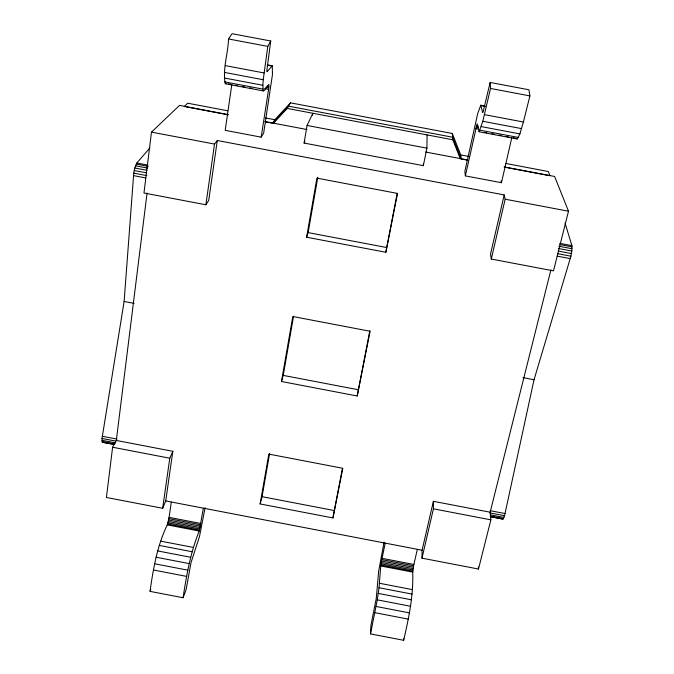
<?xml version="1.0" encoding="UTF-8"?>
<svg xmlns="http://www.w3.org/2000/svg" width="674" height="674" viewBox="0 0 674 674"><rect width="100%" height="100%" fill="white"/><g stroke="black" fill="none" stroke-linecap="round" stroke-linejoin="round"><path stroke-width="1.01" d="M490.183 516.646L502.981 519.106L504.548 515.711L534.035 379.723L570.912 256.187L571.847 251.04L571.897 245.631L565.039 222.993M312.525 115.254L312.862 113.274L307.066 125.465L304.092 143.065L423.331 165.669L426.92 148.17L427.089 134.901M421.991 558.165L422.084 550.22L433.39 501.313L490.158 512.206L490.866 519.848L478.489 569.033L421.991 558.165L433.424 508.819L433.39 501.313M423.331 165.669L423.373 163.664M384.079 542.174L378.678 571.021L376.277 598.327L370.927 625.447L370.515 633.905L403.65 640.3C408.848 617.932 413.507 595.218 412.741 572.116L413.592 565.747L417.316 549.445M261.158 137.159L268.606 89.381L268.918 84.334L264.132 90.628L263.307 90.923L225.293 83.728C222.361 69.018 228.107 53.735 228.528 38.966L232.083 33.7L270.729 40.996L266.744 71.284L267.056 71.722L272.304 65.791L272.456 74.645L263.635 133.199L261.158 137.159L225.183 130.335L231.822 84.562M114.066 444.452L102.313 442.203L102.018 438.462L124.117 301.463L133.755 173.125L134.783 168.011L136.822 162.998L149.906 147.909M370.515 633.905L377.28 599.843L379.015 587.736L380.92 563.801L385.174 543.269M263.307 90.923L262.843 85.278L263.256 79.751L267.772 46.38L270.729 40.996M385.84 252.278L397.55 193.438L316.906 178.13L306.611 237.206L385.84 252.278L397.154 193.396M112.609 447.233L106.408 497.471L162.661 508.289L165.728 500.925L172.83 451.31L116.316 440.459L112.609 447.233L169.789 458.21L172.83 451.31M227.812 114.538L179.52 105.388L151.49 132.112L143.975 193.008L205.873 204.778L208.704 200.507L217.289 140.504L504.203 194.921L505.155 199.201L491.295 259.043L553.489 270.872L568.502 211.215L554.592 176.453L504.076 166.882M116.316 440.459L147.067 193.067M357.22 395.992L370.11 331.254L292.794 316.502L281.471 381.501L357.22 395.992L369.824 330.707M162.661 508.289L169.789 458.21M205.873 204.778L214.517 144.067L217.289 140.504M205.081 507.758L199.496 536.529L191.012 562.63L186.083 589.792L183.058 597.737L150.032 591.368C153.234 568.654 157.236 545.746 167.27 524.878L168.879 518.668L171.297 502.147M332.931 517.935L342.813 468.295L268.816 454.099L260.13 503.941L332.931 517.935L342.409 468.489M183.058 597.737C186.538 575.099 190.548 552.36 199.243 531.036L203.337 508.306M260.13 503.941L262.068 496.679L269.608 453.459M281.471 381.501L283.232 375.393L293.569 316.157M306.611 237.206L308.144 232.606L317.799 177.27M465.363 175.872L477.133 123.73L479.079 131.759L517.228 138.979L519.907 133.924L523.412 122.002L529.907 95.902L528.921 89.768L490.133 82.447L483.047 112.187L482.668 112.499L480.773 105.203L477.731 113.468L464.858 171.339L465.363 175.872L501.464 182.713L511.836 137.504M504.203 194.921L490.529 254.081L491.295 259.043M479.079 131.759L482.811 121.278L490.529 88.463L490.133 82.447M490.158 512.206L550.919 269.827M150.032 591.368L150.808 589.624M304.092 143.065L304.934 141.211M273.324 123.401L287.191 108.413L290.477 102.844L452.296 133.477L460.755 154.936L461.176 158.954L467.368 160.126M265.522 121.876L272.717 123.241L274.882 119.719L290.477 102.844M272.717 123.241L288.523 106.155L452.608 137.218L461.176 158.954M225.293 83.728L226.354 83.483M102.313 442.203L114.504 444.41M228.528 38.966L267.772 46.38M490.529 88.463L529.907 95.902M267.199 64.822L272.304 65.791M480.773 105.203L484.867 105.978M267.502 65.218L271.605 65.993M481.219 105.624L485.331 106.408M225.259 65.614L264.082 72.96M484.454 114.639L523.412 122.002M224.585 72.43L263.256 79.751M482.811 121.278L521.625 128.624M224.358 77.999L262.843 85.278M266.938 86.112L268.968 86.499M476.375 125.743L478.414 126.131M481.287 126.611L519.907 133.924M265.783 87.275L268.825 87.856M476.038 127.057L478.068 127.445M264.553 88.614L268.606 89.381M475.692 128.565L477.723 128.953M224.611 81.866L262.86 89.103M480.006 130.192L518.399 137.462M228.402 83.871L230.441 84.25M235.546 85.219L237.585 85.606M242.691 86.575L244.729 86.963M249.835 87.923L251.882 88.311M484.716 132.374L486.763 132.761M491.885 133.73L493.941 134.118M499.063 135.086L501.111 135.474M506.233 136.451L508.28 136.839M513.403 137.808L515.45 138.195M287.191 108.413L452.81 139.771L460.334 158.828M307.066 125.465L426.92 148.17M227.677 110.78L187.658 103.198L184.288 106.492L228.503 114.866M265.64 117.975L274.882 119.719M460.755 154.936L468.994 156.494M506.081 163.521L548.316 171.525L549.959 175.771M264.798 121.547L306.923 129.526M425.724 152.038L467.992 160.041M504.531 167.169L548.922 175.577M151.49 132.112L214.517 144.067M505.155 199.201L568.502 211.215M136.822 162.998L147.867 165.096M559.774 243.331L571.897 245.631M136.148 164.085L148.221 166.377M559.934 244.578L572.083 246.886M135.449 165.804L147.539 168.096M558.881 246.237L572.066 248.74M134.783 168.011L146.89 170.303M558.653 248.529L571.847 251.04M134.202 170.522L146.309 172.822M558.257 251.082L571.451 253.593M133.755 173.125L146.873 175.619M557.718 253.685L570.912 256.187M133.486 175.619L145.584 177.919M557.086 256.112L570.263 258.614M308.144 232.606L386.387 247.484M124.117 301.463L134.134 303.376M522.948 377.608L534.035 379.723M283.232 375.393L358.088 389.707M102.305 436.263L117.074 439.103M490.225 510.707L505.07 513.554M102.018 438.462L115.793 441.108M489.703 512.863L504.548 515.711M101.917 440.274L115.684 442.911M490.158 514.793L503.992 517.447M102.027 441.554L114.782 444.006M490.63 516.141L503.453 518.609M490.824 516.646L502.981 519.106M433.424 508.819L490.866 519.848M262.068 496.679L334.043 510.504M165.728 500.925L422.084 550.22M169.09 517.371L200.97 523.504M381.897 558.308L413.87 564.458M168.879 518.668L200.751 524.802M381.627 559.597L413.592 565.747M168.601 520.067L200.481 526.2M381.366 561.004L413.331 567.154M168.281 521.482L200.17 527.616M381.122 562.436L413.103 568.595M167.936 522.813L199.841 528.955M380.92 563.801L412.926 569.96M167.59 523.976L199.529 530.118M380.768 564.997L412.8 571.156M167.27 524.878L199.243 531.036M380.675 565.949L412.741 572.116M160.766 541.155L193.522 547.465M379.445 583.263L412.303 589.598M159.266 545.409L192.191 551.753M379.015 587.736L412.033 594.089M157.657 550.919L190.708 557.288M378.274 593.415L411.426 599.801M156.073 557.221L189.209 563.607M377.28 599.843L410.525 606.246M154.641 563.776L187.827 570.17M376.134 606.465L409.413 612.877M153.504 570.019L186.673 576.413M374.913 612.7L408.183 619.111M516.478 138.389L517.228 138.979M501.043 180.859L501.464 182.713M452.296 133.477L452.81 139.771M478.346 566.944L478.489 569.033M403.642 638.396L403.65 640.3"/></g></svg>
